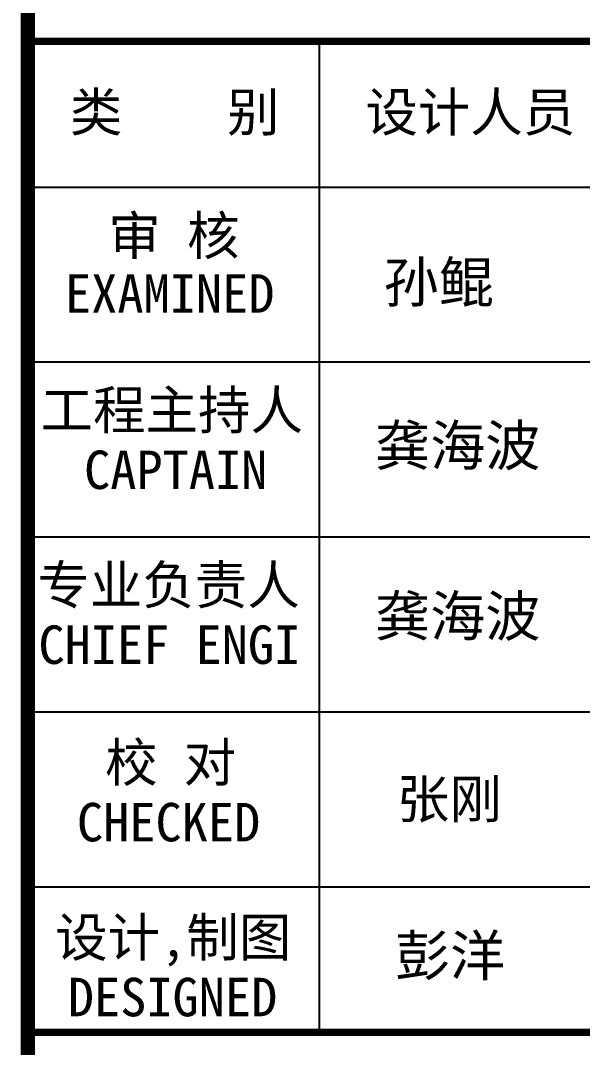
# Model space of a CAD drawing. Extents: x 69728788 to 149766163, y 20718153 to 43663798.
# Drawn here: x 74924938 to 74928776, y 20970019 to 20977036 of the extents above; entities that cross this region are included whole.
import ezdxf

# ---------------------------------------------------------------- set-up
doc = ezdxf.new("R2010")
doc.units = 0
doc.header["$LTSCALE"] = 1000
doc.header["$MEASUREMENT"] = 0
doc.layers.add('图框', color=253, linetype='CONTINUOUS')
doc.styles.add('STYLE-黑体', font='simhei.ttf')

msp = doc.modelspace()

# ---------------------------------------------------------------- linework, layer by layer
at = {"layer": '图框', "color": 0}
for p, q in [((74924987.1, 20975898.1), (74930996.3, 20975898.1)), ((74924987.1, 20975898.1), (74930996.3, 20975898.1)), ((74924987.1, 20974702.9), (74930996.3, 20974702.9)), ((74924987.1, 20973507.7), (74930996.3, 20973507.7)), ((74924987.1, 20972312.5), (74930996.3, 20972312.5)), ((74924987.1, 20971117.3), (74930996.3, 20971117.3))]:
    msp.add_line(p, q, dxfattribs=at)
at = {"layer": '图框', "color": 4, "const_width": 98.6}
msp.add_lwpolyline([(74924987.1, 20985645.6), (74924987.1, 20945645.6)], dxfattribs=at)
msp.add_lwpolyline([(74924987.1, 20985645.6), (74924987.1, 20945645.6)], dxfattribs=at)
at = {"layer": '图框', "color": 0, "const_width": 50}
msp.add_lwpolyline([(74924987.1, 20976894.1), (74930996.3, 20976894.1), (74930996.3, 20966734.9), (74924987.1, 20966734.9)], close=True, dxfattribs=at)
at = {"layer": '图框', "color": 0}
for points in [[(74926979.1, 20975898.1), (74926979.1, 20976894.1)], [(74926979.1, 20970121.3), (74926979.1, 20975898.1)]]:
    msp.add_lwpolyline(points, dxfattribs=at)
at = {"layer": '图框', "color": 0, "const_width": 50}
msp.add_lwpolyline([(74924987.1, 20970121.3), (74930996.3, 20970121.3)], dxfattribs=at)

# ---------------------------------------------------------------- texts
at = {"layer": '图框', "color": 0, "style": 'STYLE-黑体'}
for s, p in [('类    别 ', (74925274.3, 20976278.9)), ('设计人员', (74927292.9, 20976278.9)), ('审 核', (74925537.1, 20975434.2)), ('EXAMINED ', (74925241.4, 20975039.3)), ('工程主持人', (74925074.4, 20974243)), ('CAPTAIN', (74925371.9, 20973834.6)), ('专业负责人', (74925052.1, 20973047.8)), ('CHIEF ENGI', (74925059.8, 20972639.4)), ('校 对', (74925514.7, 20971835.1)), ('CHECKED  ', (74925322.9, 20971426.8)), ('设计,制图', (74925174.5, 20970639.9)), ('DESIGNED ', (74925260.5, 20970231.6))]:
    msp.add_text(s, height=262.94, dxfattribs=at).set_placement(p)
at = {"layer": '图框', "color": 4, "style": 'STYLE-黑体'}
for s, height, p in [('孙鲲', 276.09, (74927417.9, 20975109.4)), ('龚海波', 276.09, (74927358.8, 20973993.6)), ('龚海波', 276.09, (74927358.8, 20972828.3)), ('张刚', 262.94, (74927508, 20971584.8)), ('彭洋', 276.09, (74927494.5, 20970508.4))]:
    msp.add_text(s, height=height, dxfattribs=at).set_placement(p)

doc.saveas('drawing.dxf')
